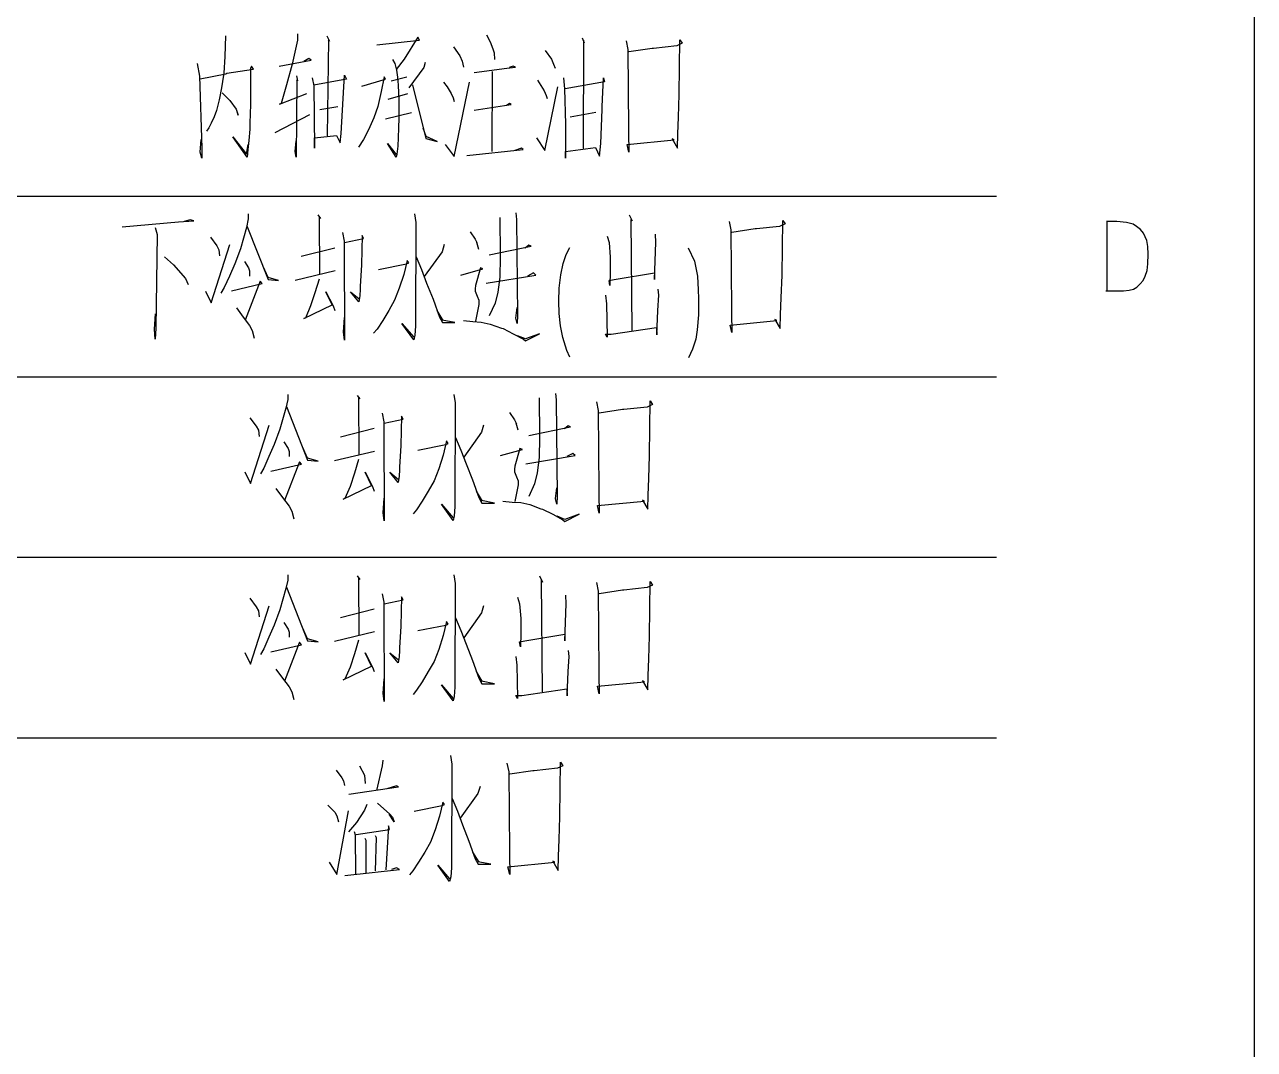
# Model space of a CAD drawing. Extents: x 0 to 8410, y 0 to 11890.
# Drawn here: x 7933.3 to 8410, y 6377.3 to 6774.6 of the extents above; entities that cross this region are included whole.
import ezdxf

# ---------------------------------------------------------------- set-up
doc = ezdxf.new("R2010")
doc.units = 0
doc.header["$MEASUREMENT"] = 0
doc.layers.add('6', color=7, linetype='Continuous')
doc.layers.add('8', color=7, linetype='Continuous')

# ---------------------------------------------------------------- blocks, each defined once
blk = doc.blocks.new('BLKENT714')
at = {"layer": '8', "color": 15, "linetype": 'Continuous'}
blk.add_line((8410, 0), (8410, 11890), dxfattribs=at)
at = {"layer": '8', "color": 2, "linetype": 'Continuous'}
for p, q in [((8356.66, 6698.2), (8352.63, 6698.2)), ((8352.82, 6698.2), (8352.82, 6671.33)), ((8360.41, 6697.92), (8356.66, 6698.2)), ((8362.97, 6697.22), (8360.41, 6697.92)), ((8364.26, 6696.38), (8362.97, 6697.22)), ((8365.9, 6695.13), (8364.26, 6696.38)), ((8367, 6693.72), (8365.9, 6695.13)), ((8368.28, 6690.93), (8367, 6693.72)), ((8368.65, 6688.54), (8368.28, 6690.93)), ((8368.83, 6685.6), (8368.65, 6688.54)), ((8368.74, 6681.82), (8368.83, 6685.6)), ((8367.64, 6677.06), (8368.37, 6679.3)), ((8368.37, 6679.3), (8368.74, 6681.82)), ((8365.72, 6674.12), (8366.82, 6675.39)), ((8366.82, 6675.39), (8367.64, 6677.06)), ((8352.45, 6671.33), (8359.31, 6671.33)), ((8359.31, 6671.33), (8361.51, 6671.61)), ((8361.51, 6671.61), (8363.07, 6672.03)), ((8363.07, 6672.03), (8364.44, 6672.86)), ((8364.44, 6672.86), (8365.72, 6674.12))]:
    blk.add_line(p, q, dxfattribs=at)
at = {"layer": '8', "color": 7, "linetype": 'Continuous', "const_width": 0.03}
blk.add_lwpolyline([(8310, 100), (8310, 11790)], dxfattribs=at)

msp = doc.modelspace()

# ---------------------------------------------------------------- linework, layer by layer
at = {"layer": '6'}
for p, q in [((8011.18, 6770.26), (8010.92, 6762.23)), ((8039.02, 6771.05), (8039.02, 6768.5)), ((8050.4, 6770.26), (8051.44, 6768.11)), ((8112.36, 6770.66), (8113.79, 6767.91)), ((8039.02, 6768.5), (8036.93, 6759.28)), ((8051.05, 6768.7), (8050.53, 6731.44)), ((8051.44, 6768.11), (8051.05, 6768.7)), ((8069.74, 6766.73), (8086.34, 6768.5)), ((8085.69, 6769.68), (8080.46, 6761.24)), ((8086.34, 6768.5), (8085.69, 6769.68)), ((8099.55, 6765.95), (8102.03, 6762.42)), ((8113.79, 6767.91), (8114.71, 6765.17)), ((8114.71, 6765.17), (8115.23, 6763.6)), ((8149.35, 6769.48), (8150.13, 6767.52)), ((8149.87, 6768.5), (8149.74, 6726.54)), ((8150.13, 6767.52), (8149.87, 6768.5)), ((8166.47, 6768.3), (8167.13, 6764.97)), ((8176.54, 6765.36), (8167.52, 6763.99)), ((8177.06, 6765.36), (8176.54, 6765.36)), ((8186.08, 6766.34), (8177.06, 6765.36)), ((8188.17, 6767.32), (8186.08, 6766.34)), ((8187, 6747.52), (8187.26, 6768.7)), ((8187.26, 6768.7), (8188.17, 6767.32)), ((8010.92, 6762.23), (8010.53, 6755.75)), ((8031.96, 6758.5), (8044.38, 6760.85)), ((8043.47, 6761.44), (8041.51, 6760.26)), ((8044.38, 6760.85), (8043.47, 6761.44)), ((8075.89, 6761.05), (8076.8, 6759.48)), ((8080.46, 6761.24), (8077.32, 6757.13)), ((8102.03, 6762.42), (8102.94, 6760.46)), ((8102.94, 6760.46), (8103.34, 6758.11)), ((8115.23, 6763.6), (8115.36, 6761.05)), ((8135.1, 6764.58), (8137.45, 6761.24)), ((8137.45, 6761.24), (8138.24, 6759.28)), ((8167.13, 6764.97), (8167.39, 6733.99)), ((8000.2, 6759.48), (8001.12, 6754.58)), ((8001.38, 6753.6), (8011.31, 6755.56)), ((8010.53, 6755.75), (8010.4, 6754.97)), ((8011.31, 6755.56), (8011.7, 6755.75)), ((8011.7, 6755.75), (8022.03, 6757.32)), ((8021.25, 6758.5), (8020.85, 6757.52)), ((8020.85, 6757.52), (8020.85, 6749.28)), ((8022.03, 6757.32), (8021.25, 6758.5)), ((8036.93, 6759.28), (8034.84, 6751.24)), ((8076.8, 6759.48), (8077.45, 6756.93)), ((8077.45, 6756.93), (8077.85, 6754.19)), ((8088.04, 6757.91), (8082.16, 6750.07)), ((8088.57, 6759.87), (8088.04, 6757.91)), ((8107.52, 6755.95), (8120.2, 6757.72)), ((8114.45, 6756.34), (8114.32, 6725.36)), ((8120.2, 6757.72), (8123.6, 6758.11)), ((8122.68, 6758.5), (8121.11, 6757.91)), ((8123.6, 6758.11), (8122.68, 6758.5)), ((8138.24, 6759.28), (8138.89, 6757.72)), ((8001.12, 6754.58), (8001.9, 6726.73)), ((8010.4, 6754.97), (8009.61, 6750.07)), ((8034.84, 6751.24), (8032.75, 6743.99)), ((8038.76, 6753.21), (8038.5, 6723.21)), ((8038.63, 6754.77), (8039.02, 6752.81)), ((8039.02, 6752.81), (8038.76, 6753.21)), ((8044.77, 6753.99), (8045.43, 6750.85)), ((8057.98, 6753.4), (8045.43, 6751.05)), ((8045.43, 6750.85), (8045.69, 6726.73)), ((8056.54, 6741.44), (8057.32, 6754.97)), ((8057.32, 6754.97), (8057.98, 6753.4)), ((8063.99, 6750.66), (8073.14, 6753.4)), ((8072.62, 6754.38), (8071.44, 6748.7)), ((8073.14, 6753.4), (8072.62, 6754.38)), ((8075.36, 6752.81), (8081.38, 6754.38)), ((8077.85, 6754.19), (8078.11, 6751.05)), ((8078.11, 6751.05), (8078.24, 6748.11)), ((8083.6, 6751.24), (8088.83, 6730.46)), ((8095.62, 6752.23), (8097.06, 6750.46)), ((8099.81, 6723.4), (8105.69, 6752.23)), ((8132.09, 6753.01), (8134.71, 6748.89)), ((8142.16, 6753.99), (8142.55, 6749.68)), ((8158.11, 6752.42), (8142.81, 6749.68)), ((8157.19, 6742.81), (8157.72, 6753.99)), ((8157.72, 6753.99), (8158.11, 6752.42)), ((8009.61, 6750.07), (8008.7, 6745.36)), ((8009.87, 6748.11), (8012.88, 6745.17)), ((8020.85, 6749.28), (8020.85, 6742.23)), ((8032.1, 6743.79), (8042.68, 6747.91)), ((8071.44, 6748.7), (8070.13, 6742.81)), ((8081.64, 6747.72), (8074.06, 6745.56)), ((8078.24, 6748.11), (8078.37, 6745.17)), ((8097.06, 6750.46), (8098.63, 6747.91)), ((8098.63, 6747.91), (8099.41, 6746.15)), ((8099.41, 6746.15), (8099.81, 6744.77)), ((8134.71, 6748.89), (8135.49, 6747.13)), ((8134.97, 6725.75), (8139.94, 6750.46)), ((8135.49, 6747.13), (8135.89, 6745.95)), ((8142.55, 6749.68), (8142.94, 6735.95)), ((8186.73, 6738.7), (8187, 6747.52)), ((8007.65, 6741.24), (8006.74, 6738.89)), ((8008.7, 6745.36), (8007.65, 6741.24)), ((8012.88, 6745.17), (8015.23, 6741.83)), ((8015.23, 6741.83), (8016.02, 6739.48)), ((8016.02, 6739.48), (8015.49, 6741.24)), ((8020.72, 6741.44), (8020.59, 6734.97)), ((8020.85, 6742.23), (8020.72, 6741.44)), ((8032.75, 6743.99), (8032.1, 6743.79)), ((8047.65, 6741.64), (8054.71, 6742.81)), ((8056.02, 6732.42), (8056.54, 6741.44)), ((8070.13, 6742.81), (8068.7, 6738.5)), ((8078.37, 6745.17), (8078.37, 6742.42)), ((8078.37, 6742.42), (8078.37, 6738.5)), ((8107.52, 6741.44), (8119.28, 6743.21)), ((8119.28, 6743.21), (8121.9, 6743.6)), ((8121.25, 6743.99), (8120.07, 6743.4)), ((8121.9, 6743.6), (8121.25, 6743.99)), ((8156.67, 6728.5), (8157.19, 6741.64)), ((8157.19, 6741.64), (8157.19, 6742.81)), ((8006.74, 6738.89), (8005.56, 6736.34)), ((8030.4, 6732.81), (8043.86, 6739.68)), ((8068.7, 6738.5), (8066.6, 6733.79)), ((8073.14, 6738.11), (8083.21, 6740.46)), ((8078.37, 6738.5), (8078.24, 6734.38)), ((8154.71, 6740.46), (8144.77, 6738.7)), ((8186.47, 6732.23), (8186.73, 6738.7)), ((8004.64, 6734.58), (8003.73, 6733.21)), ((8005.56, 6736.34), (8004.64, 6734.58)), ((8020.59, 6733.99), (8020.2, 6729.68)), ((8020.59, 6734.97), (8020.59, 6733.99)), ((8045.69, 6730.66), (8054.19, 6731.64)), ((8054.19, 6731.64), (8055.62, 6728.7)), ((8055.62, 6728.7), (8056.02, 6732.42)), ((8066.6, 6733.79), (8064.64, 6730.07)), ((8078.24, 6734.38), (8078.11, 6730.85)), ((8088.96, 6731.24), (8087.78, 6734.38)), ((8142.94, 6735.95), (8142.94, 6727.13)), ((8167.39, 6733.99), (8167.39, 6732.81)), ((8167.39, 6732.81), (8167.52, 6725.17)), ((8186.34, 6726.73), (8186.47, 6732.23)), ((8001.38, 6725.17), (8001.64, 6730.07)), ((8019.55, 6723.21), (8013.93, 6731.05)), ((8013.93, 6731.05), (8019.28, 6724.38)), ((8019.28, 6724.38), (8019.94, 6728.11)), ((8020.2, 6729.68), (8019.81, 6726.15)), ((8038.11, 6725.36), (8038.5, 6729.48)), ((8045.69, 6726.73), (8045.69, 6730.66)), ((8064.64, 6730.07), (8062.68, 6727.13)), ((8077.32, 6723.21), (8073.93, 6728.5)), ((8073.93, 6728.5), (8077.32, 6724.19)), ((8077.98, 6727.52), (8077.58, 6724.38)), ((8078.11, 6730.85), (8077.98, 6727.52)), ((8088.83, 6730.46), (8093.14, 6729.28)), ((8093.14, 6729.28), (8088.96, 6731.24)), ((8096.28, 6728.11), (8099.81, 6723.4)), ((8131.7, 6730.66), (8134.97, 6725.75)), ((8142.94, 6727.13), (8142.94, 6722.81)), ((8142.94, 6725.36), (8154.58, 6726.93)), ((8154.58, 6726.93), (8156.15, 6723.6)), ((8156.15, 6723.6), (8156.67, 6728.5)), ((8166.87, 6728.11), (8185.04, 6729.87)), ((8167.52, 6725.17), (8166.87, 6728.11)), ((8185.04, 6729.87), (8184.25, 6730.26)), ((8184.25, 6730.26), (8186.34, 6726.73)), ((8001.9, 6722.81), (8001.38, 6725.17)), ((8001.9, 6726.73), (8001.9, 6722.81)), ((8019.81, 6726.15), (8019.55, 6723.21)), ((8038.5, 6723.21), (8038.11, 6725.36)), ((8077.58, 6724.38), (8077.32, 6723.21)), ((8104.64, 6723.79), (8126.47, 6726.15)), ((8125.82, 6726.73), (8123.34, 6725.75)), ((8126.47, 6726.15), (8125.82, 6726.73)), ((8142.94, 6722.81), (8142.94, 6725.36)), ((6510, 6708.11), (8310, 6708.11)), ((7992.89, 6698.11), (7998.9, 6698.5)), ((7997.46, 6698.89), (7995.11, 6698.3)), ((7998.9, 6698.5), (7997.46, 6698.89)), ((8019.95, 6699.28), (8019.29, 6695.95)), ((8019.95, 6701.24), (8019.95, 6699.28)), ((8046.87, 6700.85), (8047.92, 6699.48)), ((8047.92, 6699.48), (8047.4, 6699.87)), ((8047.4, 6699.87), (8047.53, 6677.71)), ((8084.39, 6701.24), (8084.91, 6697.91)), ((8117.46, 6699.87), (8117.59, 6685.36)), ((8123.74, 6701.64), (8124, 6699.09)), ((8124, 6699.09), (8124.39, 6661.83)), ((8167.59, 6700.85), (8168.77, 6698.5)), ((8168.77, 6698.5), (8168.25, 6699.09)), ((8168.25, 6699.09), (8168.64, 6655.95)), ((8206.35, 6698.3), (8207, 6694.97)), ((8226.87, 6677.52), (8227.14, 6698.7)), ((8227.14, 6698.7), (8228.05, 6697.32)), ((7971.06, 6696.15), (7992.89, 6698.11)), ((7983.87, 6695.95), (7984.65, 6693.2)), ((8019.29, 6695.95), (8016.94, 6687.71)), ((8019.42, 6696.54), (8027.66, 6675.75)), ((8056.55, 6693.99), (8057.2, 6690.66)), ((8084.91, 6697.91), (8084.78, 6657.71)), ((8105.96, 6694.19), (8107.92, 6691.44)), ((8207, 6694.97), (8207.27, 6663.99)), ((8216.42, 6695.36), (8207.4, 6693.99)), ((8216.94, 6695.36), (8216.42, 6695.36)), ((8225.96, 6696.34), (8216.94, 6695.36)), ((8228.05, 6697.32), (8225.96, 6696.34)), ((7984.65, 6693.2), (7984.13, 6656.93)), ((8005.31, 6692.22), (8007.79, 6688.89)), ((8005.57, 6666.73), (8012.76, 6689.28)), ((8007.79, 6688.89), (8008.57, 6687.32)), ((8057.2, 6690.66), (8057.2, 6689.87)), ((8057.2, 6689.87), (8057.33, 6652.22)), ((8057.33, 6690.07), (8064.65, 6691.64)), ((8064.13, 6692.81), (8063.87, 6681.44)), ((8064.65, 6691.64), (8064.13, 6692.81)), ((8095.89, 6689.28), (8095.11, 6686.54)), ((8107.92, 6691.44), (8108.7, 6689.87)), ((8108.44, 6690.26), (8109.23, 6687.52)), ((8128.7, 6689.09), (8127.27, 6687.91)), ((8128.7, 6689.09), (8127.27, 6687.91)), ((8129.62, 6688.7), (8128.7, 6689.09)), ((8129.62, 6688.7), (8128.7, 6689.09)), ((8159.1, 6692.62), (8159.88, 6690.07)), ((8159.88, 6690.07), (8160.27, 6684.38)), ((8177.4, 6675.75), (8177.92, 6690.07)), ((8177.92, 6690.07), (8177.79, 6693.4)), ((7987.53, 6684.58), (7990.93, 6681.44)), ((8008.57, 6687.32), (8008.83, 6684.97)), ((8016.94, 6687.71), (8014.72, 6681.83)), ((8040.47, 6684.77), (8053.54, 6688.11)), ((8085.04, 6684.58), (8087.14, 6679.68)), ((8095.11, 6686.54), (8088.18, 6676.93)), ((8113.41, 6685.36), (8129.62, 6688.7)), ((8113.41, 6685.36), (8129.62, 6688.7)), ((8117.59, 6684.38), (8117.46, 6676.73)), ((8117.59, 6685.36), (8117.59, 6684.38)), ((8142.1, 6682.03), (8143.21, 6685.43)), ((8143.21, 6685.43), (8144.65, 6688.23)), ((8160.27, 6684.38), (8160.27, 6678.7)), ((8190.53, 6688.03), (8192.89, 6682.83)), ((7990.93, 6681.44), (7995.63, 6676.15)), ((8014.72, 6681.83), (8012.63, 6677.13)), ((8018.51, 6682.81), (8020.08, 6680.26)), ((8020.08, 6680.26), (8020.47, 6679.09)), ((8027.66, 6676.54), (8025.7, 6680.85)), ((8038.12, 6675.56), (8053.67, 6679.28)), ((8063.87, 6681.44), (8063.34, 6673.01)), ((8070.4, 6679.68), (8081.25, 6681.83)), ((8081.51, 6683.2), (8080.21, 6677.71)), ((8081.25, 6681.83), (8082.17, 6682.22)), ((8082.17, 6682.22), (8081.51, 6683.2)), ((8087.14, 6679.68), (8089.1, 6674.38)), ((8102.43, 6677.52), (8110.93, 6679.87)), ((8110.01, 6680.26), (8108.05, 6673.4)), ((8110.93, 6679.87), (8110.01, 6680.26)), ((8141.19, 6677.63), (8142.1, 6682.03)), ((8192.89, 6682.83), (8194.06, 6677.03)), ((7995.63, 6676.15), (7996.68, 6673.79)), ((8012.63, 6677.13), (8010.67, 6672.62)), ((8024.52, 6675.17), (8018.77, 6660.07)), ((8020.47, 6679.09), (8020.47, 6677.13)), ((8025.31, 6674.19), (8024.52, 6675.17)), ((8031.71, 6675.36), (8027.66, 6676.54)), ((8027.66, 6675.75), (8031.71, 6675.36)), ((8047.4, 6675.95), (8045.83, 6670.66)), ((8080.21, 6677.71), (8078.51, 6672.42)), ((8112.23, 6674.38), (8131.45, 6677.52)), ((8112.23, 6674.38), (8131.45, 6677.52)), ((8117.46, 6676.73), (8116.68, 6670.85)), ((8130.53, 6678.3), (8128.18, 6677.13)), ((8131.45, 6677.52), (8130.53, 6678.3)), ((8131.45, 6677.52), (8130.53, 6678.3)), ((8140.53, 6672.43), (8141.19, 6677.63)), ((8159.88, 6675.36), (8161.84, 6675.75)), ((8160.14, 6673.4), (8159.88, 6675.36)), ((8160.27, 6678.7), (8160.14, 6673.4)), ((8161.84, 6675.75), (8177.4, 6678.3)), ((8177.4, 6678.3), (8177.4, 6675.75)), ((8194.06, 6677.03), (8194.39, 6671.83)), ((8226.61, 6668.7), (8226.87, 6677.52)), ((8003.34, 6671.24), (8005.57, 6666.73)), ((8010.67, 6672.62), (8009.36, 6670.46)), ((8013.41, 6671.44), (8025.31, 6674.19)), ((8045.83, 6670.66), (8044.13, 6665.56)), ((8052.5, 6665.95), (8050.01, 6671.05)), ((8050.01, 6671.05), (8052.89, 6665.56)), ((8062.82, 6667.13), (8059.55, 6671.05)), ((8059.55, 6671.05), (8062.95, 6668.3)), ((8063.34, 6672.03), (8063.21, 6669.48)), ((8063.34, 6673.01), (8063.34, 6672.03)), ((8078.51, 6672.42), (8076.68, 6667.71)), ((8089.1, 6674.38), (8091.58, 6668.11)), ((8108.05, 6673.4), (8107.92, 6672.22)), ((8107.92, 6672.22), (8107.92, 6671.24)), ((8107.92, 6671.24), (8108.7, 6669.28)), ((8116.68, 6670.85), (8115.63, 6666.54)), ((8140.34, 6667.43), (8140.53, 6672.43)), ((8158.44, 6669.68), (8158.83, 6666.34)), ((8178.7, 6663.79), (8179.1, 6669.68)), ((8179.1, 6669.68), (8178.83, 6672.03)), ((8194.39, 6671.83), (8194.52, 6668.43)), ((8041.51, 6660.66), (8052.5, 6665.95)), ((8044.13, 6665.56), (8042.17, 6660.85)), ((8052.89, 6665.56), (8053.54, 6663.79)), ((8063.21, 6669.48), (8062.82, 6667.13)), ((8076.68, 6667.71), (8074.46, 6663.79)), ((8091.58, 6668.11), (8094.06, 6661.24)), ((8109.36, 6666.15), (8108.05, 6659.68)), ((8108.7, 6669.28), (8109.36, 6667.71)), ((8109.36, 6667.71), (8109.36, 6666.15)), ((8115.63, 6666.54), (8113.41, 6661.64)), ((8123.74, 6660.85), (8124.26, 6664.97)), ((8140.53, 6662.63), (8140.34, 6667.43)), ((8158.83, 6666.34), (8158.96, 6660.07)), ((8194.52, 6668.43), (8194.52, 6662.03)), ((8226.35, 6662.22), (8226.61, 6668.7)), ((7983.61, 6656.54), (7984, 6662.42)), ((8015.37, 6664.77), (8017.99, 6661.24)), ((8017.99, 6661.24), (8020.47, 6657.91)), ((8042.17, 6660.85), (8041.51, 6660.66)), ((8056.94, 6655.36), (8057.33, 6661.05)), ((8074.46, 6663.79), (8072.1, 6659.87)), ((8093.02, 6663.79), (8095.37, 6659.87)), ((8094.06, 6661.24), (8095.24, 6659.09)), ((8124.26, 6658.7), (8123.74, 6660.85)), ((8124.39, 6661.83), (8124.26, 6658.7)), ((8140.99, 6657.83), (8140.53, 6662.63)), ((8178.31, 6654.38), (8178.7, 6663.79)), ((8194.52, 6662.03), (8194, 6656.23)), ((8207.27, 6663.99), (8207.27, 6662.81)), ((8207.27, 6662.81), (8207.4, 6655.17)), ((8224.91, 6659.87), (8224.13, 6660.26)), ((8224.13, 6660.26), (8226.22, 6656.73)), ((8226.22, 6656.73), (8226.35, 6662.22)), ((7983.87, 6652.62), (7983.61, 6656.54)), ((7984.13, 6656.93), (7983.87, 6652.62)), ((8020.47, 6657.91), (8021.51, 6655.95)), ((8021.51, 6655.95), (8022.3, 6653.01)), ((8069.88, 6656.54), (8068.57, 6654.97)), ((8072.1, 6659.87), (8069.88, 6656.54)), ((8084.13, 6652.42), (8079.55, 6658.7)), ((8079.55, 6658.7), (8084.13, 6653.4)), ((8084.78, 6657.71), (8084.52, 6654.19)), ((8100.08, 6659.09), (8095.11, 6660.07)), ((8095.24, 6659.09), (8100.08, 6659.09)), ((8103.34, 6659.87), (8107, 6659.48)), ((8107, 6659.48), (8110.27, 6659.28)), ((8110.27, 6659.28), (8113.8, 6658.5)), ((8113.8, 6658.5), (8118.12, 6656.93)), ((8118.12, 6656.93), (8118.77, 6656.73)), ((8118.77, 6656.73), (8122.69, 6654.77)), ((8141.91, 6653.23), (8140.99, 6657.83)), ((8158.96, 6660.07), (8159.1, 6653.4)), ((8160.66, 6654.58), (8178.18, 6657.13)), ((8178.18, 6657.13), (8178.31, 6654.38)), ((8194, 6656.23), (8193.41, 6652.63)), ((8206.74, 6658.11), (8224.91, 6659.87)), ((8207.4, 6655.17), (8206.74, 6658.11)), ((8057.33, 6652.22), (8056.94, 6655.36)), ((8084.52, 6654.19), (8084.13, 6652.42)), ((8122.69, 6654.77), (8126.61, 6652.62)), ((8127.4, 6652.81), (8124.39, 6653.99)), ((8126.61, 6652.62), (8127.4, 6652.03)), ((8127.4, 6652.03), (8132.89, 6654.77)), ((8132.89, 6654.77), (8127.4, 6652.81)), ((8143.41, 6648.23), (8141.91, 6653.23)), ((8159.1, 6653.4), (8158.44, 6654.58)), ((8158.44, 6654.58), (8160.66, 6654.58)), ((8193.41, 6652.63), (8192.17, 6648.83)), ((8144.65, 6645.63), (8143.41, 6648.23)), ((8192.17, 6648.83), (8190.6, 6645.43)), ((6510, 6638.11), (8310, 6638.11)), ((8139.03, 6631.64), (8139.29, 6629.09)), ((8035.24, 6629.28), (8034.59, 6625.95)), ((8035.24, 6631.24), (8035.24, 6629.28)), ((8062.17, 6630.85), (8063.21, 6629.48)), ((8063.21, 6629.48), (8062.69, 6629.87)), ((8062.69, 6629.87), (8062.82, 6607.71)), ((8099.68, 6631.24), (8100.21, 6627.91)), ((8100.21, 6627.91), (8100.08, 6587.71)), ((8132.76, 6629.87), (8132.89, 6615.36)), ((8139.29, 6629.09), (8139.68, 6591.83)), ((8154.98, 6628.3), (8155.63, 6624.97)), ((8176.68, 6627.32), (8174.58, 6626.34)), ((8175.5, 6607.52), (8175.76, 6628.69)), ((8175.76, 6628.69), (8176.68, 6627.32)), ((8020.6, 6622.22), (8023.08, 6618.89)), ((8034.59, 6625.95), (8032.23, 6617.71)), ((8034.72, 6626.54), (8042.95, 6605.75)), ((8071.84, 6623.99), (8072.49, 6620.65)), ((8079.42, 6622.81), (8079.16, 6611.44)), ((8079.95, 6621.64), (8079.42, 6622.81)), ((8121.25, 6624.18), (8123.21, 6621.44)), ((8155.63, 6624.97), (8155.89, 6593.99)), ((8165.04, 6625.36), (8156.02, 6623.99)), ((8165.57, 6625.36), (8165.04, 6625.36)), ((8174.58, 6626.34), (8165.57, 6625.36)), ((8020.86, 6596.73), (8028.05, 6619.28)), ((8023.08, 6618.89), (8023.87, 6617.32)), ((8023.87, 6617.32), (8024.13, 6614.97)), ((8032.23, 6617.71), (8030.01, 6611.83)), ((8055.76, 6614.77), (8068.83, 6618.11)), ((8072.49, 6620.65), (8072.49, 6619.87)), ((8072.49, 6619.87), (8072.63, 6582.22)), ((8072.63, 6620.07), (8079.95, 6621.64)), ((8111.19, 6619.28), (8110.4, 6616.54)), ((8123.21, 6621.44), (8124, 6619.87)), ((8123.74, 6620.26), (8124.52, 6617.52)), ((8128.7, 6615.36), (8144.91, 6618.69)), ((8128.7, 6615.36), (8144.91, 6618.69)), ((8144, 6619.09), (8142.56, 6617.91)), ((8144, 6619.09), (8142.56, 6617.91)), ((8144.91, 6618.69), (8144, 6619.09)), ((8144.91, 6618.69), (8144, 6619.09)), ((8033.8, 6612.81), (8035.37, 6610.26)), ((8096.81, 6613.2), (8095.5, 6607.71)), ((8097.46, 6612.22), (8096.81, 6613.2)), ((8100.34, 6614.58), (8102.43, 6609.67)), ((8110.4, 6616.54), (8103.47, 6606.93)), ((8132.89, 6614.38), (8132.76, 6606.73)), ((8132.89, 6615.36), (8132.89, 6614.38)), ((8030.01, 6611.83), (8027.92, 6607.13)), ((8035.37, 6610.26), (8035.76, 6609.09)), ((8035.76, 6609.09), (8035.76, 6607.13)), ((8042.95, 6606.54), (8040.99, 6610.85)), ((8053.41, 6605.56), (8068.96, 6609.28)), ((8079.16, 6611.44), (8078.64, 6603.01)), ((8085.7, 6609.67), (8096.55, 6611.83)), ((8095.5, 6607.71), (8093.8, 6602.42)), ((8096.55, 6611.83), (8097.46, 6612.22)), ((8102.43, 6609.67), (8104.39, 6604.38)), ((8117.72, 6607.52), (8126.22, 6609.87)), ((8125.3, 6610.26), (8123.34, 6603.4)), ((8126.22, 6609.87), (8125.3, 6610.26)), ((8145.83, 6608.3), (8143.47, 6607.13)), ((8146.74, 6607.52), (8145.83, 6608.3)), ((8146.74, 6607.52), (8145.83, 6608.3)), ((8027.92, 6607.13), (8025.96, 6602.62)), ((8028.7, 6601.44), (8040.6, 6604.18)), ((8039.82, 6605.16), (8034.06, 6590.07)), ((8040.6, 6604.18), (8039.82, 6605.16)), ((8047, 6605.36), (8042.95, 6606.54)), ((8042.95, 6605.75), (8047, 6605.36)), ((8062.69, 6605.95), (8061.12, 6600.65)), ((8078.64, 6603.01), (8078.64, 6602.03)), ((8104.39, 6604.38), (8106.87, 6598.11)), ((8123.34, 6603.4), (8123.21, 6602.22)), ((8127.53, 6604.38), (8146.74, 6607.52)), ((8127.53, 6604.38), (8146.74, 6607.52)), ((8132.76, 6606.73), (8131.97, 6600.85)), ((8175.24, 6598.69), (8175.5, 6607.52)), ((8018.64, 6601.24), (8020.86, 6596.73)), ((8025.96, 6602.62), (8024.65, 6600.46)), ((8061.12, 6600.65), (8059.42, 6595.56)), ((8067.79, 6595.95), (8065.3, 6601.05)), ((8065.3, 6601.05), (8068.18, 6595.56)), ((8078.12, 6597.13), (8074.85, 6601.05)), ((8074.85, 6601.05), (8078.25, 6598.3)), ((8078.51, 6599.48), (8078.12, 6597.13)), ((8078.64, 6602.03), (8078.51, 6599.48)), ((8093.8, 6602.42), (8091.97, 6597.71)), ((8123.21, 6602.22), (8123.21, 6601.24)), ((8123.21, 6601.24), (8124, 6599.28)), ((8124, 6599.28), (8124.65, 6597.71)), ((8131.97, 6600.85), (8130.93, 6596.54)), ((8174.98, 6592.22), (8175.24, 6598.69)), ((8030.66, 6594.77), (8033.28, 6591.24)), ((8056.81, 6590.65), (8067.79, 6595.95)), ((8059.42, 6595.56), (8057.46, 6590.85)), ((8068.18, 6595.56), (8068.83, 6593.79)), ((8089.75, 6593.79), (8087.4, 6589.87)), ((8091.97, 6597.71), (8089.75, 6593.79)), ((8106.87, 6598.11), (8109.36, 6591.24)), ((8108.31, 6593.79), (8110.66, 6589.87)), ((8124.65, 6596.15), (8123.34, 6589.67)), ((8124.65, 6597.71), (8124.65, 6596.15)), ((8130.93, 6596.54), (8128.7, 6591.64)), ((8139.03, 6590.85), (8139.55, 6594.97)), ((8155.89, 6593.99), (8155.89, 6592.81)), ((8033.28, 6591.24), (8035.76, 6587.91)), ((8057.46, 6590.85), (8056.81, 6590.65)), ((8072.23, 6585.36), (8072.63, 6591.05)), ((8087.4, 6589.87), (8085.17, 6586.54)), ((8099.42, 6582.42), (8094.85, 6588.69)), ((8094.85, 6588.69), (8099.42, 6583.4)), ((8109.36, 6591.24), (8110.53, 6589.09)), ((8115.37, 6589.09), (8110.4, 6590.07)), ((8110.53, 6589.09), (8115.37, 6589.09)), ((8118.64, 6589.87), (8122.3, 6589.48)), ((8122.3, 6589.48), (8125.57, 6589.28)), ((8125.57, 6589.28), (8129.1, 6588.5)), ((8139.55, 6588.69), (8139.03, 6590.85)), ((8139.68, 6591.83), (8139.55, 6588.69)), ((8155.37, 6588.11), (8173.54, 6589.87)), ((8155.89, 6592.81), (8156.02, 6585.16)), ((8173.54, 6589.87), (8172.76, 6590.26)), ((8172.76, 6590.26), (8174.85, 6586.73)), ((8174.85, 6586.73), (8174.98, 6592.22)), ((8035.76, 6587.91), (8036.81, 6585.95)), ((8036.81, 6585.95), (8037.59, 6583.01)), ((8072.63, 6582.22), (8072.23, 6585.36)), ((8085.17, 6586.54), (8083.87, 6584.97)), ((8099.81, 6584.18), (8099.42, 6582.42)), ((8100.08, 6587.71), (8099.81, 6584.18)), ((8129.1, 6588.5), (8133.41, 6586.93)), ((8133.41, 6586.93), (8134.06, 6586.73)), ((8134.06, 6586.73), (8137.98, 6584.77)), ((8137.98, 6584.77), (8141.91, 6582.62)), ((8142.69, 6582.81), (8139.68, 6583.99)), ((8142.69, 6582.03), (8148.18, 6584.77)), ((8148.18, 6584.77), (8142.69, 6582.81)), ((8156.02, 6585.16), (8155.37, 6588.11)), ((8141.91, 6582.62), (8142.69, 6582.03)), ((6510, 6568.11), (8310, 6568.11)), ((8035.24, 6561.24), (8035.24, 6559.28)), ((8062.17, 6560.85), (8063.21, 6559.48)), ((8099.68, 6561.24), (8100.21, 6557.91)), ((8132.89, 6560.85), (8134.06, 6558.5)), ((8034.59, 6555.95), (8032.23, 6547.72)), ((8035.24, 6559.28), (8034.59, 6555.95)), ((8034.72, 6556.54), (8042.95, 6535.75)), ((8063.21, 6559.48), (8062.69, 6559.87)), ((8062.69, 6559.87), (8062.82, 6537.72)), ((8100.21, 6557.91), (8100.08, 6517.72)), ((8134.06, 6558.5), (8133.54, 6559.09)), ((8133.54, 6559.09), (8133.93, 6515.95)), ((8154.98, 6558.3), (8155.63, 6554.97)), ((8165.04, 6555.36), (8156.02, 6553.99)), ((8165.57, 6555.36), (8165.04, 6555.36)), ((8174.58, 6556.34), (8165.57, 6555.36)), ((8176.68, 6557.32), (8174.58, 6556.34)), ((8175.5, 6537.52), (8175.76, 6558.7)), ((8175.76, 6558.7), (8176.68, 6557.32)), ((8020.6, 6552.23), (8023.08, 6548.89)), ((8071.84, 6553.99), (8072.49, 6550.66)), ((8072.49, 6550.66), (8072.49, 6549.87)), ((8072.63, 6550.07), (8079.95, 6551.64)), ((8079.42, 6552.81), (8079.16, 6541.44)), ((8079.95, 6551.64), (8079.42, 6552.81)), ((8124.39, 6552.62), (8125.17, 6550.07)), ((8143.21, 6550.07), (8143.08, 6553.4)), ((8155.63, 6554.97), (8155.89, 6523.99)), ((8020.86, 6526.73), (8028.05, 6549.28)), ((8023.08, 6548.89), (8023.87, 6547.32)), ((8023.87, 6547.32), (8024.13, 6544.97)), ((8032.23, 6547.72), (8030.01, 6541.83)), ((8055.76, 6544.77), (8068.83, 6548.11)), ((8072.49, 6549.87), (8072.63, 6512.23)), ((8110.4, 6546.54), (8103.47, 6536.93)), ((8111.19, 6549.28), (8110.4, 6546.54)), ((8125.17, 6550.07), (8125.57, 6544.38)), ((8142.69, 6535.75), (8143.21, 6550.07)), ((8030.01, 6541.83), (8027.92, 6537.13)), ((8033.8, 6542.81), (8035.37, 6540.26)), ((8079.16, 6541.44), (8078.64, 6533.01)), ((8085.7, 6539.68), (8096.55, 6541.83)), ((8096.81, 6543.21), (8095.5, 6537.72)), ((8096.55, 6541.83), (8097.46, 6542.23)), ((8097.46, 6542.23), (8096.81, 6543.21)), ((8100.34, 6544.58), (8102.43, 6539.68)), ((8125.57, 6544.38), (8125.57, 6538.7)), ((8027.92, 6537.13), (8025.96, 6532.62)), ((8035.37, 6540.26), (8035.76, 6539.09)), ((8035.76, 6539.09), (8035.76, 6537.13)), ((8042.95, 6536.54), (8040.99, 6540.85)), ((8047, 6535.36), (8042.95, 6536.54)), ((8053.41, 6535.56), (8068.96, 6539.28)), ((8095.5, 6537.72), (8093.8, 6532.42)), ((8102.43, 6539.68), (8104.39, 6534.38)), ((8125.57, 6538.7), (8125.44, 6533.4)), ((8127.13, 6535.75), (8142.69, 6538.3)), ((8142.69, 6538.3), (8142.69, 6535.75)), ((8175.24, 6528.7), (8175.5, 6537.52)), ((8025.96, 6532.62), (8024.65, 6530.46)), ((8028.7, 6531.44), (8040.6, 6534.19)), ((8039.82, 6535.17), (8034.06, 6520.07)), ((8040.6, 6534.19), (8039.82, 6535.17)), ((8042.95, 6535.75), (8047, 6535.36)), ((8062.69, 6535.95), (8061.12, 6530.66)), ((8078.64, 6532.03), (8078.51, 6529.48)), ((8078.64, 6533.01), (8078.64, 6532.03)), ((8093.8, 6532.42), (8091.97, 6527.72)), ((8104.39, 6534.38), (8106.87, 6528.11)), ((8125.17, 6535.36), (8127.13, 6535.75)), ((8125.44, 6533.4), (8125.17, 6535.36)), ((8144.39, 6529.68), (8144.13, 6532.03)), ((8018.64, 6531.24), (8020.86, 6526.73)), ((8061.12, 6530.66), (8059.42, 6525.56)), ((8067.79, 6525.95), (8065.3, 6531.05)), ((8065.3, 6531.05), (8068.18, 6525.56)), ((8078.12, 6527.13), (8074.85, 6531.05)), ((8074.85, 6531.05), (8078.25, 6528.3)), ((8078.51, 6529.48), (8078.12, 6527.13)), ((8091.97, 6527.72), (8089.75, 6523.79)), ((8106.87, 6528.11), (8109.36, 6521.24)), ((8123.74, 6529.68), (8124.13, 6526.34)), ((8144, 6523.79), (8144.39, 6529.68)), ((8174.98, 6522.23), (8175.24, 6528.7)), ((8030.66, 6524.77), (8033.28, 6521.24)), ((8056.81, 6520.66), (8067.79, 6525.95)), ((8059.42, 6525.56), (8057.46, 6520.85)), ((8068.18, 6525.56), (8068.83, 6523.79)), ((8089.75, 6523.79), (8087.4, 6519.87)), ((8108.31, 6523.79), (8110.66, 6519.87)), ((8124.13, 6526.34), (8124.26, 6520.07)), ((8143.61, 6514.38), (8144, 6523.79)), ((8155.89, 6523.99), (8155.89, 6522.81)), ((8155.89, 6522.81), (8156.02, 6515.17)), ((8174.85, 6516.73), (8174.98, 6522.23)), ((8033.28, 6521.24), (8035.76, 6517.91)), ((8035.76, 6517.91), (8036.81, 6515.95)), ((8057.46, 6520.85), (8056.81, 6520.66)), ((8072.23, 6515.36), (8072.63, 6521.05)), ((8087.4, 6519.87), (8085.17, 6516.54)), ((8099.42, 6512.42), (8094.85, 6518.7)), ((8094.85, 6518.7), (8099.42, 6513.4)), ((8100.08, 6517.72), (8099.81, 6514.19)), ((8109.36, 6521.24), (8110.53, 6519.09)), ((8115.37, 6519.09), (8110.4, 6520.07)), ((8110.53, 6519.09), (8115.37, 6519.09)), ((8124.26, 6520.07), (8124.39, 6513.4)), ((8125.96, 6514.58), (8143.47, 6517.13)), ((8143.47, 6517.13), (8143.61, 6514.38)), ((8155.37, 6518.11), (8173.54, 6519.87)), ((8156.02, 6515.17), (8155.37, 6518.11)), ((8173.54, 6519.87), (8172.76, 6520.26)), ((8172.76, 6520.26), (8174.85, 6516.73)), ((8036.81, 6515.95), (8037.59, 6513.01)), ((8072.63, 6512.23), (8072.23, 6515.36)), ((8085.17, 6516.54), (8083.87, 6514.97)), ((8099.81, 6514.19), (8099.42, 6512.42)), ((8124.39, 6513.4), (8123.74, 6514.58)), ((8123.74, 6514.58), (8125.96, 6514.58)), ((6510, 6498.11), (8310, 6498.11)), ((8072.15, 6489.48), (8071.89, 6487.32)), ((8098.3, 6491.24), (8098.82, 6487.91)), ((8140.78, 6467.52), (8141.04, 6488.7)), ((8141.04, 6488.7), (8141.95, 6487.32)), ((8053.98, 6485.56), (8056.2, 6482.62)), ((8063.13, 6487.32), (8064.96, 6483.6)), ((8071.89, 6487.32), (8069.67, 6477.71)), ((8098.82, 6487.91), (8098.69, 6447.71)), ((8120.26, 6488.3), (8120.91, 6484.97)), ((8120.91, 6484.97), (8121.17, 6453.99)), ((8130.32, 6485.36), (8121.3, 6483.99)), ((8130.84, 6485.36), (8130.32, 6485.36)), ((8139.86, 6486.34), (8130.84, 6485.36)), ((8141.95, 6487.32), (8139.86, 6486.34)), ((8056.2, 6482.62), (8056.86, 6481.44)), ((8056.86, 6481.44), (8057.25, 6479.68)), ((8058.95, 6476.34), (8078.16, 6479.09)), ((8064.96, 6483.6), (8065.22, 6480.46)), ((8077.38, 6479.48), (8073.72, 6478.3)), ((8078.16, 6479.09), (8077.38, 6479.48)), ((8109.8, 6479.28), (8109.01, 6476.54)), ((8098.95, 6474.58), (8101.04, 6469.68)), ((8109.01, 6476.54), (8102.09, 6466.93)), ((8050.84, 6472.03), (8053.46, 6469.28)), ((8054.24, 6445.17), (8058.82, 6469.87)), ((8064.96, 6470.07), (8061.96, 6465.36)), ((8065.88, 6472.22), (8064.96, 6470.07)), ((8070.06, 6472.81), (8074.9, 6468.5)), ((8084.31, 6469.68), (8095.16, 6471.83)), ((8095.42, 6473.2), (8094.11, 6467.71)), ((8095.16, 6471.83), (8096.07, 6472.22)), ((8096.07, 6472.22), (8095.42, 6473.2)), ((8101.04, 6469.68), (8103, 6464.38)), ((8053.46, 6469.28), (8054.24, 6467.91)), ((8054.24, 6467.91), (8054.9, 6465.56)), ((8061.96, 6465.36), (8058.82, 6461.64)), ((8076.47, 6465.56), (8074.64, 6468.5)), ((8074.9, 6468.5), (8075.94, 6467.32)), ((8075.94, 6467.32), (8076.47, 6465.56)), ((8094.11, 6467.71), (8092.41, 6462.42)), ((8140.52, 6458.7), (8140.78, 6467.52)), ((8061.04, 6461.83), (8061.43, 6460.46)), ((8061.43, 6460.46), (8061.56, 6445.36)), ((8061.82, 6460.66), (8074.77, 6462.62)), ((8069.14, 6460.26), (8069.54, 6459.48)), ((8074.37, 6463.99), (8073.33, 6446.93)), ((8074.77, 6462.62), (8074.37, 6463.99)), ((8092.41, 6462.42), (8090.58, 6457.71)), ((8103, 6464.38), (8105.48, 6458.11)), ((8065.09, 6459.28), (8065.48, 6458.5)), ((8065.48, 6458.5), (8065.48, 6445.75)), ((8069.54, 6459.48), (8069.14, 6446.54)), ((8090.58, 6457.71), (8088.36, 6453.79)), ((8105.48, 6458.11), (8107.97, 6451.24)), ((8140.26, 6452.22), (8140.52, 6458.7)), ((8088.36, 6453.79), (8086.01, 6449.87)), ((8106.92, 6453.79), (8109.28, 6449.87)), ((8107.97, 6451.24), (8109.14, 6449.09)), ((8121.17, 6453.99), (8121.17, 6452.81)), ((8121.17, 6452.81), (8121.3, 6445.17)), ((8140.13, 6446.73), (8140.26, 6452.22)), ((8051.37, 6449.87), (8054.24, 6445.17)), ((8057.38, 6444.77), (8078.56, 6447.13)), ((8077.38, 6447.71), (8075.55, 6447.13)), ((8078.56, 6447.13), (8077.38, 6447.71)), ((8083.79, 6446.54), (8082.48, 6444.97)), ((8086.01, 6449.87), (8083.79, 6446.54)), ((8098.03, 6442.42), (8093.46, 6448.7)), ((8093.46, 6448.7), (8098.03, 6443.4)), ((8098.69, 6447.71), (8098.43, 6444.19)), ((8113.98, 6449.09), (8109.01, 6450.07)), ((8109.14, 6449.09), (8113.98, 6449.09)), ((8120.65, 6448.11), (8138.82, 6449.87)), ((8121.3, 6445.17), (8120.65, 6448.11)), ((8138.82, 6449.87), (8138.03, 6450.26)), ((8138.03, 6450.26), (8140.13, 6446.73)), ((8098.43, 6444.19), (8098.03, 6442.42))]:
    msp.add_line(p, q, dxfattribs=at)
at = {"layer": '6', "const_width": 0.03}
msp.add_lwpolyline([(6510, 6428.11), (8310, 6428.11)], dxfattribs=at)

# ---------------------------------------------------------------- block references
at = {"layer": '6'}
msp.add_blockref('BLKENT714', (0, 0), dxfattribs=at)

doc.saveas('drawing.dxf')
